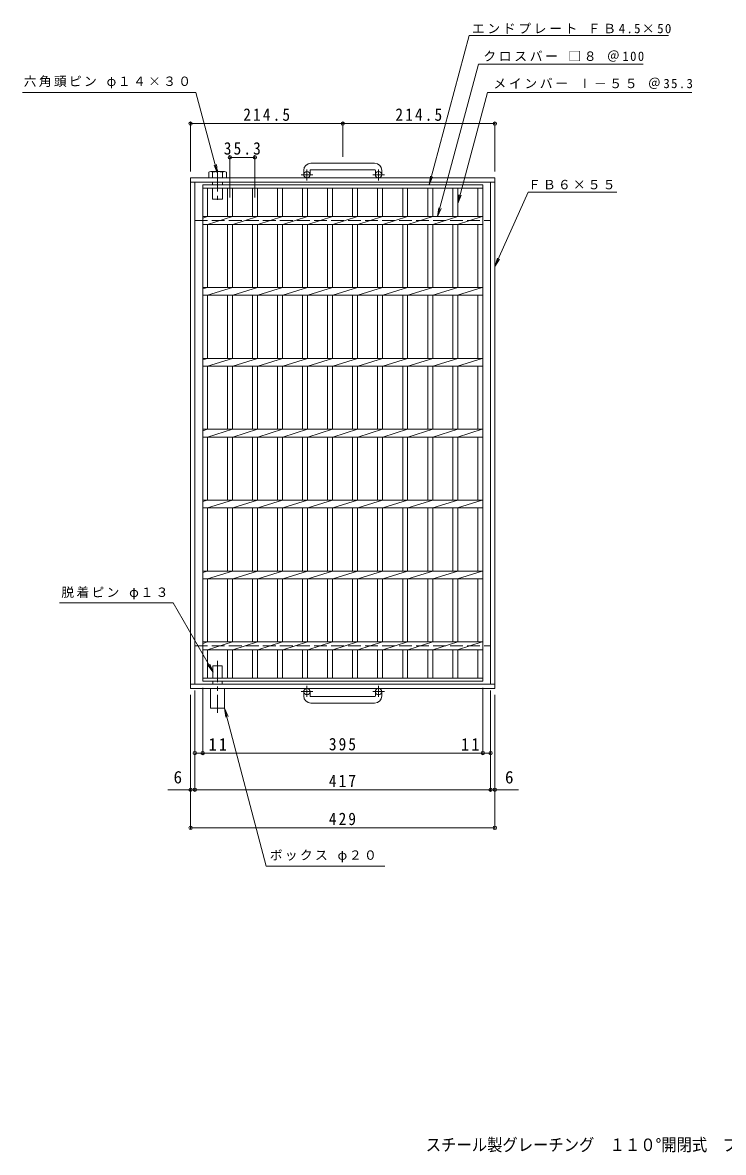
# Model space of a CAD drawing. Units: millimetres, scale not verified. Extents: x -1081 to 1060, y -823 to 800.
# Drawn here: x -1081 to -92, y -793 to 800 of the extents above; entities that cross this region are included whole.
import ezdxf
from ezdxf.enums import TextEntityAlignment as Align

# ---------------------------------------------------------------- set-up
doc = ezdxf.new("R2010")
doc.units = ezdxf.units.MM
doc.header["$LTSCALE"] = 6
doc.header["$PDMODE"] = 32
doc.header["$PDSIZE"] = 4.8
doc.linetypes.add('CHAIN1', pattern=[8, 5, -1, 1, -1])
doc.linetypes.add('DASHED3', pattern=[4, 3, -1])
for name, color, linetype, lineweight in [('A-1', 2, 'Continuous', 9), ('A-2', 3, 'Continuous', 9), ('A-4', 7, 'Continuous', 9), ('A-5', 7, 'Continuous', 9), ('A-9', 4, 'Continuous', 9)]:
    doc.layers.add(name, color=color, linetype=linetype, lineweight=lineweight)
doc.layers.add('F-5_F-5ﾚｲﾔ', color=2, linetype='Continuous')
doc.styles.add('ＭＳ ゴシック', font='')
doc.styles.get('ＭＳ ゴシック').set_extended_font_data('MS Gothic')

msp = doc.modelspace()

# ---------------------------------------------------------------- linework, layer by layer
at = {"layer": 'A-1'}
for p, q in [((-684.14, 591.798), (-684.14, 585.698)), ((-675.14, 591.798), (-675.14, 585.698)), ((-584.14, 601.798), (-674.14, 601.798)), ((-674.14, 592.798), (-584.14, 592.798)), ((-583.14, 591.798), (-583.14, 585.698)), ((-574.14, 591.798), (-574.14, 585.698)), ((-843.64, 581.198), (-414.64, 581.198)), ((-843.64, 581.198), (-843.64, -138.802)), ((-843.64, 575.198), (-414.64, 575.198)), ((-837.64, 575.198), (-837.64, -132.802)), ((-420.64, 575.198), (-420.64, -132.802)), ((-414.64, 581.198), (-414.64, -138.802)), ((-843.64, -132.802), (-414.64, -132.802)), ((-843.64, -138.802), (-414.64, -138.802)), ((-684.14, -149.403), (-684.14, -143.303)), ((-675.14, -149.403), (-675.14, -143.303)), ((-583.14, -149.403), (-583.14, -143.303)), ((-574.14, -149.403), (-574.14, -143.303)), ((-674.14, -150.403), (-584.14, -150.403)), ((-584.14, -159.403), (-674.14, -159.403))]:
    msp.add_line(p, q, dxfattribs=at)
at = {"layer": 'A-1', "linetype": 'CHAIN1'}
for p, q in [((-679.64, 577.59), (-679.64, 593.188)), ((-578.64, 577.59), (-578.64, 593.188)), ((-671.477, 585.698), (-687.884, 585.698)), ((-570.477, 585.698), (-586.884, 585.698)), ((-671.477, -143.303), (-687.884, -143.303)), ((-679.64, -135.195), (-679.64, -150.793)), ((-570.477, -143.303), (-586.884, -143.303)), ((-578.64, -135.195), (-578.64, -150.793))]:
    msp.add_line(p, q, dxfattribs=at)
at = {"layer": 'A-1', "linetype": 'DASHED3'}
for p, q in [((-837.64, 521.198), (-420.64, 521.198)), ((-837.64, -78.802), (-420.64, -78.802))]:
    msp.add_line(p, q, dxfattribs=at)
at = {"layer": 'A-1'}
for centre in [(-679.64, 585.698), (-578.64, 585.698), (-679.64, -143.303), (-578.64, -143.303)]:
    msp.add_circle(centre, 4.5, dxfattribs=at)
for centre, radius, start, end in [((-674.14, 591.798), 10, 90, 180), ((-674.14, 591.798), 1, 90, 180), ((-584.14, 591.798), 10, 0, 90), ((-584.14, 591.798), 1, 0, 90), ((-674.14, -149.403), 10, 180, 270), ((-674.14, -149.403), 1, 180, 270), ((-584.14, -149.403), 10, 270, 0), ((-584.14, -149.403), 1, 270, 0)]:
    msp.add_arc(centre, radius, start, end, dxfattribs=at)
at = {"layer": 'A-2'}
for p, q in [((-826.64, 571.198), (-431.64, 571.198)), ((-826.64, -128.802), (-826.64, 571.198)), ((-826.64, 566.698), (-431.64, 566.698)), ((-819.639, 526.698), (-819.639, 566.698)), ((-791.739, 566.698), (-791.739, 526.698)), ((-784.739, 566.698), (-784.739, 526.698)), ((-756.439, 566.698), (-756.439, 526.698)), ((-749.439, 566.698), (-749.439, 526.698)), ((-721.139, 566.698), (-721.139, 526.698)), ((-714.139, 566.698), (-714.139, 526.698)), ((-685.839, 566.698), (-685.839, 526.698)), ((-678.839, 566.698), (-678.839, 526.698)), ((-650.539, 566.698), (-650.539, 526.698)), ((-643.539, 566.698), (-643.539, 526.698)), ((-615.239, 566.698), (-615.239, 526.698)), ((-608.239, 566.698), (-608.239, 526.698)), ((-579.939, 566.698), (-579.939, 526.698)), ((-572.939, 566.698), (-572.939, 526.698)), ((-544.64, 566.698), (-544.64, 526.698)), ((-537.64, 566.698), (-537.64, 526.698)), ((-509.34, 566.698), (-509.34, 526.698)), ((-502.34, 566.698), (-502.34, 526.698)), ((-474.04, 566.698), (-474.04, 526.698)), ((-467.04, 566.698), (-467.04, 526.698)), ((-438.64, 566.698), (-438.64, 526.698)), ((-826.64, 524.618), (-820.039, 526.698)), ((-826.64, 526.698), (-431.64, 526.698)), ((-819.639, 515.698), (-784.739, 526.698)), ((-784.339, 515.698), (-749.439, 526.698)), ((-749.039, 515.698), (-714.139, 526.698)), ((-713.739, 515.698), (-678.839, 526.698)), ((-678.439, 515.698), (-643.539, 526.698)), ((-643.139, 515.698), (-608.239, 526.698)), ((-607.839, 515.698), (-572.939, 526.698)), ((-572.539, 515.698), (-537.64, 526.698)), ((-537.24, 515.698), (-502.34, 526.698)), ((-501.94, 515.698), (-467.04, 526.698)), ((-467.339, 515.698), (-432.439, 526.698)), ((-826.64, 515.698), (-431.64, 515.698)), ((-819.639, 426.697), (-819.639, 515.698)), ((-791.739, 515.698), (-791.739, 426.697)), ((-784.739, 515.698), (-784.739, 426.697)), ((-756.439, 515.698), (-756.439, 426.697)), ((-749.439, 515.698), (-749.439, 426.697)), ((-721.139, 515.698), (-721.139, 426.697)), ((-714.139, 515.698), (-714.139, 426.697)), ((-685.839, 515.698), (-685.839, 426.697)), ((-678.839, 515.698), (-678.839, 426.697)), ((-650.539, 515.698), (-650.539, 426.697)), ((-643.539, 515.698), (-643.539, 426.697)), ((-615.239, 515.698), (-615.239, 426.697)), ((-608.239, 515.698), (-608.239, 426.697)), ((-579.939, 515.698), (-579.939, 426.697)), ((-572.939, 515.698), (-572.939, 426.697)), ((-544.64, 515.698), (-544.64, 426.697)), ((-537.64, 515.698), (-537.64, 426.697)), ((-509.34, 515.698), (-509.34, 426.697)), ((-502.34, 515.698), (-502.34, 426.697)), ((-474.04, 515.698), (-474.04, 426.697)), ((-467.04, 515.698), (-467.04, 426.697)), ((-438.64, 515.698), (-438.64, 426.697)), ((-826.64, 424.618), (-820.039, 426.698)), ((-826.64, 426.698), (-431.64, 426.698)), ((-826.64, 415.698), (-431.64, 415.698)), ((-819.639, 415.698), (-784.739, 426.698)), ((-819.639, 326.697), (-819.639, 415.698)), ((-791.739, 415.698), (-791.739, 326.697)), ((-784.739, 415.698), (-784.739, 326.697)), ((-784.339, 415.698), (-749.439, 426.698)), ((-756.439, 415.698), (-756.439, 326.697)), ((-749.439, 415.698), (-749.439, 326.697)), ((-749.039, 415.698), (-714.139, 426.698)), ((-721.139, 415.698), (-721.139, 326.697)), ((-714.139, 415.698), (-714.139, 326.697)), ((-713.739, 415.698), (-678.839, 426.698)), ((-685.839, 415.698), (-685.839, 326.697)), ((-678.839, 415.698), (-678.839, 326.697)), ((-678.439, 415.698), (-643.539, 426.698)), ((-650.539, 415.698), (-650.539, 326.697)), ((-643.539, 415.698), (-643.539, 326.697)), ((-643.139, 415.698), (-608.239, 426.698)), ((-615.239, 415.698), (-615.239, 326.697)), ((-608.239, 415.698), (-608.239, 326.697)), ((-607.839, 415.698), (-572.939, 426.698)), ((-579.939, 415.698), (-579.939, 326.697)), ((-572.939, 415.698), (-572.939, 326.697)), ((-572.539, 415.698), (-537.64, 426.698)), ((-544.64, 415.698), (-544.64, 326.697)), ((-537.64, 415.698), (-537.64, 326.697)), ((-537.24, 415.698), (-502.34, 426.698)), ((-509.34, 415.698), (-509.34, 326.697)), ((-502.34, 415.698), (-502.34, 326.697)), ((-501.94, 415.698), (-467.04, 426.698)), ((-474.04, 415.698), (-474.04, 326.697)), ((-467.339, 415.698), (-432.439, 426.698)), ((-467.04, 415.698), (-467.04, 326.697)), ((-438.64, 415.698), (-438.64, 326.697)), ((-826.64, 324.618), (-820.039, 326.698)), ((-826.64, 326.698), (-431.64, 326.698)), ((-819.639, 315.698), (-784.739, 326.698)), ((-784.339, 315.698), (-749.439, 326.698)), ((-749.039, 315.698), (-714.139, 326.698)), ((-713.739, 315.698), (-678.839, 326.698)), ((-678.439, 315.698), (-643.539, 326.698)), ((-643.139, 315.698), (-608.239, 326.698)), ((-607.839, 315.698), (-572.939, 326.698)), ((-572.539, 315.698), (-537.64, 326.698)), ((-537.24, 315.698), (-502.34, 326.698)), ((-501.94, 315.698), (-467.04, 326.698)), ((-467.339, 315.698), (-432.439, 326.698)), ((-826.64, 315.698), (-431.64, 315.698)), ((-819.639, 226.697), (-819.639, 315.698)), ((-791.739, 315.698), (-791.739, 226.697)), ((-784.739, 315.698), (-784.739, 226.697)), ((-756.439, 315.698), (-756.439, 226.697)), ((-749.439, 315.698), (-749.439, 226.697)), ((-721.139, 315.698), (-721.139, 226.697)), ((-714.139, 315.698), (-714.139, 226.697)), ((-685.839, 315.698), (-685.839, 226.697)), ((-678.839, 315.698), (-678.839, 226.697)), ((-650.539, 315.698), (-650.539, 226.697)), ((-643.539, 315.698), (-643.539, 226.697)), ((-615.239, 315.698), (-615.239, 226.697)), ((-608.239, 315.698), (-608.239, 226.697)), ((-579.939, 315.698), (-579.939, 226.697)), ((-572.939, 315.698), (-572.939, 226.697)), ((-544.64, 315.698), (-544.64, 226.697)), ((-537.64, 315.698), (-537.64, 226.697)), ((-509.34, 315.698), (-509.34, 226.697)), ((-502.34, 315.698), (-502.34, 226.697)), ((-474.04, 315.698), (-474.04, 226.697)), ((-467.04, 315.698), (-467.04, 226.697)), ((-438.64, 315.698), (-438.64, 226.697)), ((-826.64, 224.618), (-820.039, 226.698)), ((-826.64, 226.698), (-431.64, 226.698)), ((-819.639, 215.698), (-784.739, 226.698)), ((-784.339, 215.698), (-749.439, 226.698)), ((-749.039, 215.698), (-714.139, 226.698)), ((-713.739, 215.698), (-678.839, 226.698)), ((-678.439, 215.698), (-643.539, 226.698)), ((-643.139, 215.698), (-608.239, 226.698)), ((-607.839, 215.698), (-572.939, 226.698)), ((-572.539, 215.698), (-537.64, 226.698)), ((-537.24, 215.698), (-502.34, 226.698)), ((-501.94, 215.698), (-467.04, 226.698)), ((-467.339, 215.698), (-432.439, 226.698)), ((-826.64, 215.698), (-431.64, 215.698)), ((-819.639, 126.697), (-819.639, 215.698)), ((-791.739, 215.698), (-791.739, 126.697)), ((-784.739, 215.698), (-784.739, 126.697)), ((-756.439, 215.698), (-756.439, 126.697)), ((-749.439, 215.698), (-749.439, 126.697)), ((-721.139, 215.698), (-721.139, 126.697)), ((-714.139, 215.698), (-714.139, 126.697)), ((-685.839, 215.698), (-685.839, 126.697)), ((-678.839, 215.698), (-678.839, 126.697)), ((-650.539, 215.698), (-650.539, 126.697)), ((-643.539, 215.698), (-643.539, 126.697)), ((-615.239, 215.698), (-615.239, 126.697)), ((-608.239, 215.698), (-608.239, 126.697)), ((-579.939, 215.698), (-579.939, 126.697)), ((-572.939, 215.698), (-572.939, 126.697)), ((-544.64, 215.698), (-544.64, 126.697)), ((-537.64, 215.698), (-537.64, 126.697)), ((-509.34, 215.698), (-509.34, 126.697)), ((-502.34, 215.698), (-502.34, 126.697)), ((-474.04, 215.698), (-474.04, 126.697)), ((-467.04, 215.698), (-467.04, 126.697)), ((-438.64, 215.698), (-438.64, 126.697)), ((-826.64, 124.618), (-820.039, 126.698)), ((-826.64, 126.698), (-431.64, 126.698)), ((-826.64, 115.698), (-431.64, 115.698)), ((-819.639, 115.698), (-784.739, 126.698)), ((-819.639, 26.697), (-819.639, 115.698)), ((-791.739, 115.698), (-791.739, 26.697)), ((-784.739, 115.698), (-784.739, 26.697)), ((-784.339, 115.698), (-749.439, 126.698)), ((-756.439, 115.698), (-756.439, 26.697)), ((-749.439, 115.698), (-749.439, 26.697)), ((-749.039, 115.698), (-714.139, 126.698)), ((-721.139, 115.698), (-721.139, 26.697)), ((-714.139, 115.698), (-714.139, 26.697)), ((-713.739, 115.698), (-678.839, 126.698)), ((-685.839, 115.698), (-685.839, 26.697)), ((-678.839, 115.698), (-678.839, 26.697)), ((-678.439, 115.698), (-643.539, 126.698)), ((-650.539, 115.698), (-650.539, 26.697)), ((-643.539, 115.698), (-643.539, 26.697)), ((-643.139, 115.698), (-608.239, 126.698)), ((-615.239, 115.698), (-615.239, 26.697)), ((-608.239, 115.698), (-608.239, 26.697)), ((-607.839, 115.698), (-572.939, 126.698)), ((-579.939, 115.698), (-579.939, 26.697)), ((-572.939, 115.698), (-572.939, 26.697)), ((-572.539, 115.698), (-537.64, 126.698)), ((-544.64, 115.698), (-544.64, 26.697)), ((-537.64, 115.698), (-537.64, 26.697)), ((-537.24, 115.698), (-502.34, 126.698)), ((-509.34, 115.698), (-509.34, 26.697)), ((-502.34, 115.698), (-502.34, 26.697)), ((-501.94, 115.698), (-467.04, 126.698)), ((-474.04, 115.698), (-474.04, 26.697)), ((-467.339, 115.698), (-432.439, 126.698)), ((-467.04, 115.698), (-467.04, 26.697)), ((-438.64, 115.698), (-438.64, 26.697)), ((-826.64, 24.618), (-820.039, 26.698)), ((-826.64, 26.698), (-431.64, 26.698)), ((-819.639, 15.698), (-784.739, 26.698)), ((-784.339, 15.698), (-749.439, 26.698)), ((-749.039, 15.698), (-714.139, 26.698)), ((-713.739, 15.698), (-678.839, 26.698)), ((-678.439, 15.698), (-643.539, 26.698)), ((-643.139, 15.698), (-608.239, 26.698)), ((-607.839, 15.698), (-572.939, 26.698)), ((-572.539, 15.698), (-537.64, 26.698)), ((-537.24, 15.698), (-502.34, 26.698)), ((-501.94, 15.698), (-467.04, 26.698)), ((-467.339, 15.698), (-432.439, 26.698)), ((-826.64, 15.698), (-431.64, 15.698)), ((-819.639, -73.303), (-819.639, 15.698)), ((-791.739, 15.698), (-791.739, -73.303)), ((-784.739, 15.698), (-784.739, -73.303)), ((-756.439, 15.698), (-756.439, -73.303)), ((-749.439, 15.698), (-749.439, -73.303)), ((-721.139, 15.698), (-721.139, -73.303)), ((-714.139, 15.698), (-714.139, -73.303)), ((-685.839, 15.698), (-685.839, -73.303)), ((-678.839, 15.698), (-678.839, -73.303)), ((-650.539, 15.698), (-650.539, -73.303)), ((-643.539, 15.698), (-643.539, -73.303)), ((-615.239, 15.698), (-615.239, -73.303)), ((-608.239, 15.698), (-608.239, -73.303)), ((-579.939, 15.698), (-579.939, -73.303)), ((-572.939, 15.698), (-572.939, -73.303)), ((-544.64, 15.698), (-544.64, -73.303)), ((-537.64, 15.698), (-537.64, -73.303)), ((-509.34, 15.698), (-509.34, -73.303)), ((-502.34, 15.698), (-502.34, -73.303)), ((-474.04, 15.698), (-474.04, -73.303)), ((-467.04, 15.698), (-467.04, -73.303)), ((-438.64, 15.698), (-438.64, -73.303)), ((-826.64, -75.382), (-820.039, -73.302)), ((-826.64, -73.303), (-431.64, -73.303)), ((-819.639, -84.302), (-784.739, -73.302)), ((-784.339, -84.302), (-749.439, -73.302)), ((-749.039, -84.302), (-714.139, -73.302)), ((-713.739, -84.302), (-678.839, -73.302)), ((-678.439, -84.302), (-643.539, -73.302)), ((-643.139, -84.302), (-608.239, -73.302)), ((-607.839, -84.302), (-572.939, -73.302)), ((-572.539, -84.302), (-537.64, -73.302)), ((-537.24, -84.302), (-502.34, -73.302)), ((-501.94, -84.302), (-467.04, -73.302)), ((-467.339, -84.302), (-432.439, -73.302)), ((-826.64, -84.302), (-431.64, -84.302)), ((-819.639, -124.302), (-819.639, -84.302)), ((-791.739, -84.302), (-791.739, -124.302)), ((-784.739, -84.302), (-784.739, -124.302)), ((-756.439, -84.302), (-756.439, -124.302)), ((-749.439, -84.302), (-749.439, -124.302)), ((-721.139, -84.302), (-721.139, -124.302)), ((-714.139, -84.302), (-714.139, -124.302)), ((-685.839, -84.302), (-685.839, -124.302)), ((-678.839, -84.302), (-678.839, -124.302)), ((-650.539, -84.302), (-650.539, -124.302)), ((-643.539, -84.302), (-643.539, -124.302)), ((-615.239, -84.302), (-615.239, -124.302)), ((-608.239, -84.302), (-608.239, -124.302)), ((-579.939, -84.302), (-579.939, -124.302)), ((-572.939, -84.302), (-572.939, -124.302)), ((-544.64, -84.302), (-544.64, -124.302)), ((-537.64, -84.302), (-537.64, -124.302)), ((-509.34, -84.302), (-509.34, -124.302)), ((-502.34, -84.302), (-502.34, -124.302)), ((-474.04, -84.302), (-474.04, -124.302)), ((-467.04, -84.302), (-467.04, -124.302)), ((-438.64, -84.302), (-438.64, -124.302)), ((-431.64, -124.302), (-826.64, -124.302))]:
    msp.add_line(p, q, dxfattribs=at)
msp.add_lwpolyline([(-431.64, 571.198), (-431.64, -128.802), (-826.64, -128.802)], dxfattribs=at)
at = {"layer": 'A-4'}
for p, q in [((-843.64, 590.198), (-843.64, 659.642)), ((-843.64, 657.842), (-682.14, 657.842)), ((-682.14, 657.842), (-414.64, 657.842)), ((-629.14, 610.798), (-629.14, 659.642)), ((-414.64, 590.198), (-414.64, 659.642)), ((-788.239, 553.775), (-788.239, 611.987)), ((-788.239, 610.187), (-752.939, 610.187)), ((-752.939, 553.775), (-752.939, 611.987)), ((-837.64, -141.802), (-837.64, -283.483)), ((-826.64, -137.802), (-826.64, -231.839)), ((-431.64, -137.802), (-431.64, -231.839)), ((-420.64, -141.802), (-420.64, -283.483)), ((-843.64, -147.802), (-843.64, -337.25)), ((-414.64, -147.802), (-414.64, -337.25)), ((-837.64, -230.039), (-826.64, -230.039)), ((-837.64, -239.039), (-837.64, -231.839)), ((-826.64, -230.039), (-431.64, -230.039)), ((-431.64, -230.039), (-420.64, -230.039)), ((-875.98, -281.683), (-381.402, -281.683)), ((-843.64, -335.45), (-414.64, -335.45))]:
    msp.add_line(p, q, dxfattribs=at)
for p in [(-843.64, 657.842), (-629.14, 657.842), (-414.64, 657.842), (-788.239, 610.187), (-752.939, 610.187), (-837.64, -230.039), (-826.64, -230.039), (-431.64, -230.039), (-420.64, -230.039), (-843.64, -281.683), (-837.64, -281.683), (-420.64, -281.683), (-414.64, -281.683), (-843.64, -335.45), (-414.64, -335.45)]:
    msp.add_point(p, dxfattribs=at)
at = {"layer": 'A-5'}
for p, q in [((-507.169, 571.198), (-450.739, 781.798)), ((-450.739, 781.798), (-169.695, 781.798)), ((-495.3, 526.698), (-437.664, 741.798)), ((-437.664, 741.798), (-205.337, 741.798)), ((-836.239, 701.798), (-1080.538, 701.798)), ((-805.64, 587.598), (-836.239, 701.798)), ((-466.939, 545.066), (-424.943, 701.798)), ((-424.943, 701.798), (-136.703, 701.798)), ((-805.64, 587.598), (-810.423, 599.146)), ((-805.64, 587.598), (-807.271, 599.991)), ((-507.169, 571.198), (-505.537, 583.591)), ((-507.169, 571.198), (-502.385, 582.746)), ((-414.64, 456.021), (-367.56, 561.297)), ((-367.56, 561.297), (-242.61, 561.297)), ((-466.939, 545.066), (-465.308, 557.459)), ((-466.939, 545.066), (-462.156, 556.615)), ((-495.3, 526.698), (-493.668, 539.091)), ((-495.3, 526.698), (-490.516, 538.246)), ((-414.64, 456.021), (-411.07, 468)), ((-414.64, 456.021), (-408.091, 466.668)), ((-868.454, -18.147), (-1028.397, -18.147)), ((-811.954, -116.007), (-868.454, -18.147)), ((-811.954, -116.007), (-819.564, -106.091)), ((-811.954, -116.007), (-816.738, -104.459)), ((-795.64, -166.802), (-790.856, -178.351)), ((-795.64, -166.802), (-794.008, -179.196))]:
    msp.add_line(p, q, dxfattribs=at)
msp.add_lwpolyline([(-795.64, -166.802), (-737.172, -389.748), (-569.653, -389.748)], dxfattribs=at)
at = {"layer": 'A-9'}
for p, q in [((-815.359, 590.158), (-795.92, 590.158)), ((-812.64, 581.198), (-812.64, 589.117)), ((-812.64, 575.198), (-812.64, 571.198)), ((-798.64, 581.198), (-798.64, 589.117)), ((-798.64, 575.198), (-798.64, 571.198)), ((-793.201, 589.117), (-793.201, 581.198)), ((-812.64, 566.698), (-812.64, 551.198)), ((-798.64, 566.698), (-798.64, 551.198)), ((-812.64, 551.198), (-798.64, 551.198)), ((-812.14, -107.105), (-799.14, -107.105)), ((-812.14, -107.105), (-812.14, -124.302)), ((-799.14, -107.105), (-799.14, -124.302)), ((-812.14, -128.802), (-812.14, -132.802)), ((-799.14, -128.802), (-799.14, -132.802)), ((-795.64, -138.802), (-795.64, -166.802))]:
    msp.add_line(p, q, dxfattribs=at)
at = {"layer": 'A-9', "linetype": 'CHAIN1'}
for p, q in [((-805.64, 592.093), (-805.64, 545.736)), ((-805.64, -100.099), (-805.64, -173.294))]:
    msp.add_line(p, q, dxfattribs=at)
at = {"layer": 'A-9'}
for points in [[(-818.079, 589.117), (-818.079, 581.198), (-793.201, 581.198)], [(-815.64, -138.802), (-815.64, -166.802), (-795.64, -166.802)]]:
    msp.add_lwpolyline(points, dxfattribs=at)
for centre, radius, start, end in [((-815.359, 586.084), 4.074, 48.12389, 131.8763), ((-805.64, 566.092), 24.066, 73.09029, 106.90971), ((-795.92, 586.084), 4.074, 48.1237, 131.87611)]:
    msp.add_arc(centre, radius, start, end, dxfattribs=at)

# ---------------------------------------------------------------- texts
at = {"layer": 'A-4', "color": 2, "style": 'ＭＳ ゴシック'}
for p in [(-867.697, -278.083), (-400.351, -278.083)]:
    msp.add_text('6', height=17.6, dxfattribs=at).set_placement(p, align=Align.BOTTOM_LEFT)
at = {"layer": 'A-4', "color": 2, "char_height": 17.6, "attachment_point": 7, "style": 'ＭＳ ゴシック'}
for s, insert in [('\\T1.28;\\W0.9;214.5', (-769.39, 661.442)), ('\\T1.28;\\W0.9;214.5', (-554.89, 661.442)), ('\\T1.28;\\W0.9;35.3', (-796.839, 613.787)), ('\\T1.27;\\W0.95;11', (-818.293, -226.439)), ('\\T1.27;\\W0.9;395', (-648.64, -226.439)), ('\\T1.27;\\W0.95;11', (-462.241, -226.439)), ('\\T1.27;\\W0.9;417', (-648.64, -278.083)), ('\\T1.27;\\W0.9;429', (-648.64, -331.85))]:
    msp.add_mtext(s, dxfattribs=dict(at, insert=insert))
at = {"layer": 'A-5', "char_height": 13.2, "attachment_point": 7, "style": 'ＭＳ ゴシック'}
for s, insert in [('\\T1.21;エンドプレート\\~ＦＢ4.5×50', (-446.964, 784.492)), ('\\T1.21;クロスバー\\~□８\\~＠100', (-430.835, 745.018)), ('\\T1.18;六角頭ピン\\~φ１４×３０', (-1078.96, 707.302)), ('\\T1.21;メインバー\\~Ⅰ－５５\\~＠35.3', (-416.599, 706.556)), ('\\T1.17;ＦＢ６×５５', (-367.844, 564.956)), ('\\T1.18;脱着ピン\\~φ１３', (-1025.875, -13.391)), ('\\T1.18;ボックス\\~φ２０', (-732.076, -384.084))]:
    msp.add_mtext(s, dxfattribs=dict(at, insert=insert))
at = {"layer": 'F-5_F-5ﾚｲﾔ', "style": 'ＭＳ ゴシック', "width": 0.9}
msp.add_text('スチール製グレーチング\u3000１１０°開閉式\u3000プレーンタイプ', height=17.6, dxfattribs=at).set_placement((-512.046, -796.524), align=Align.BOTTOM_LEFT)

doc.saveas('drawing.dxf')
